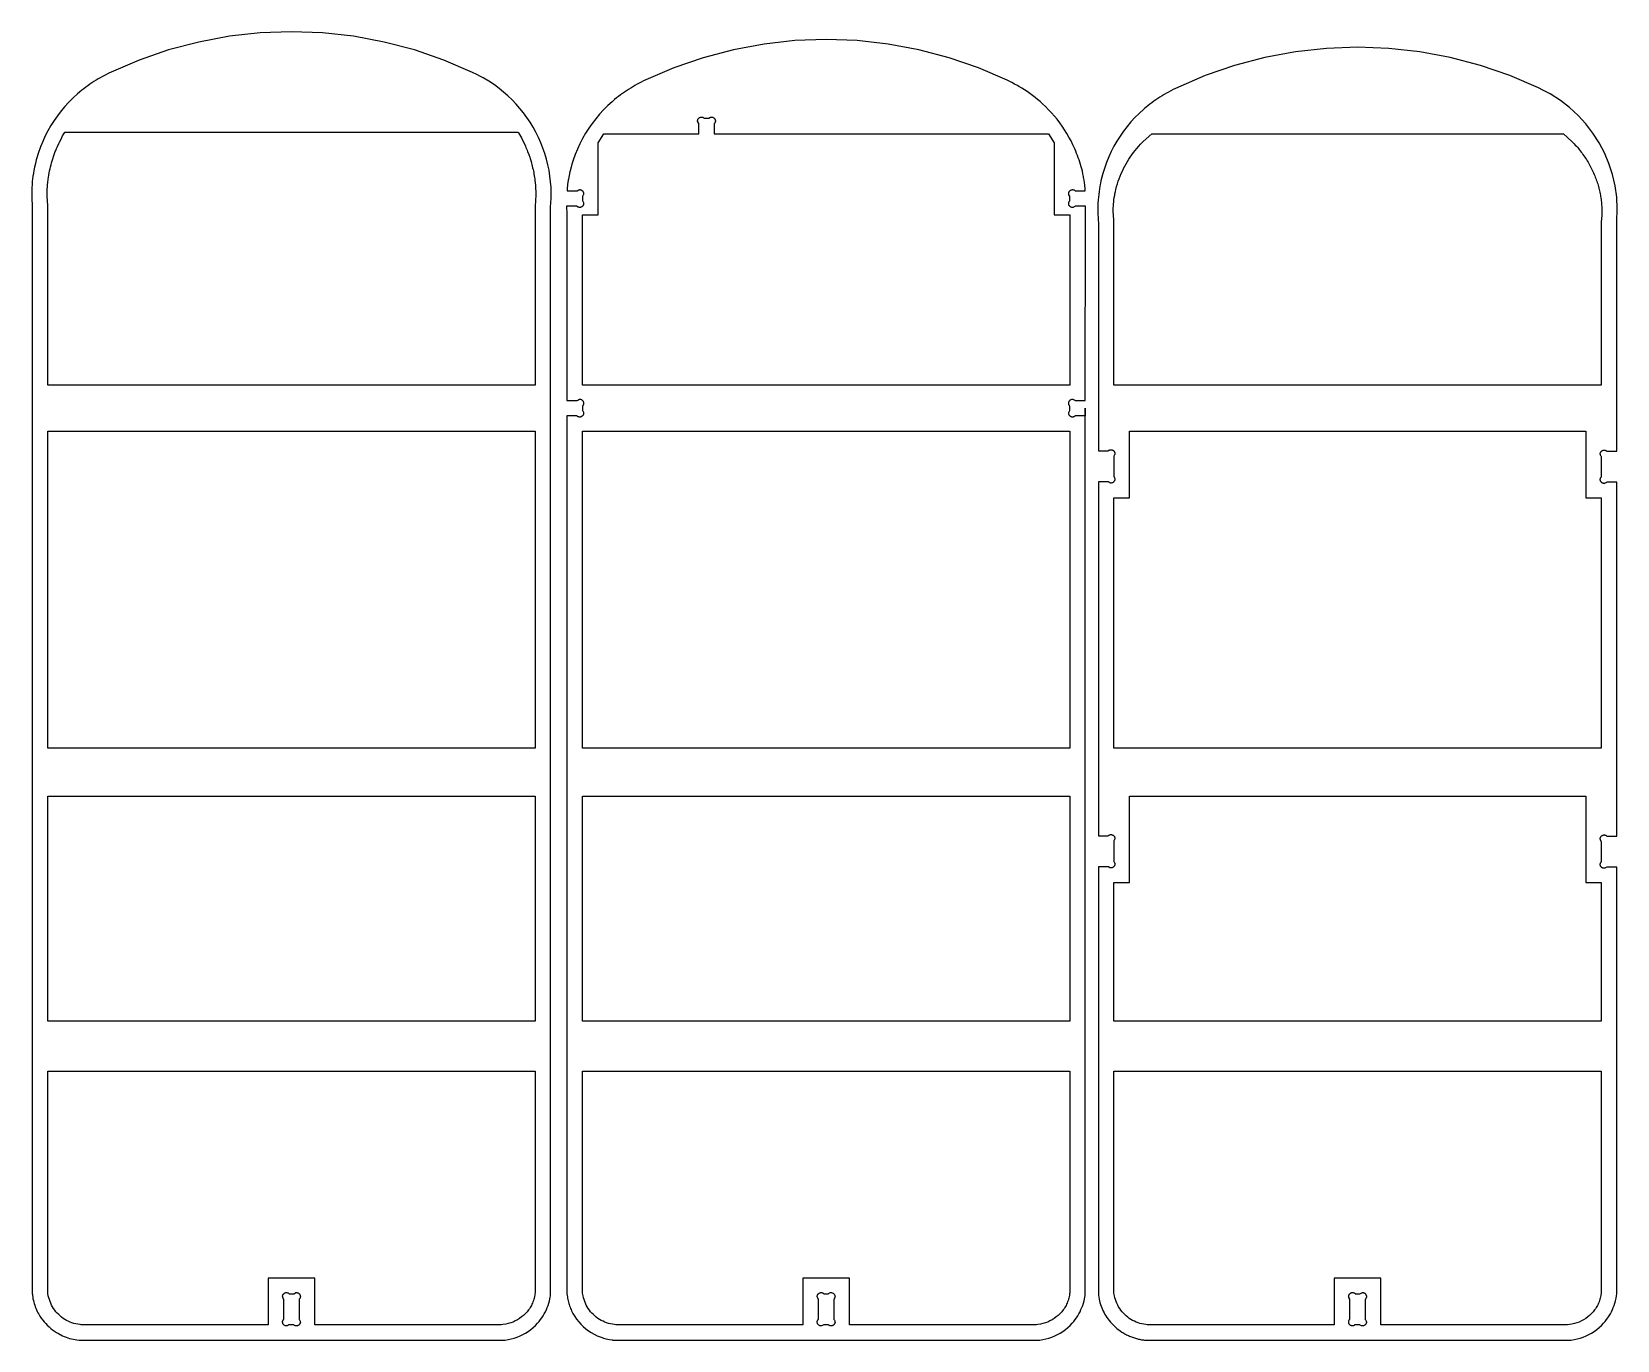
# Model space of a CAD drawing. Extents: x 33 to 204, y -108 to 31.
# Drawn here: x 152.9 to 203.9, y -108 to -65.9 of the extents above; entities that cross this region are included whole.
import ezdxf

# ---------------------------------------------------------------- set-up
doc = ezdxf.new("R2010")
doc.units = 0
doc.layers.add('SECTIONCUTEDGES', color=18, linetype='CONTINUOUS')

msp = doc.modelspace()

# ---------------------------------------------------------------- linework, layer by layer
at = {"layer": 'SECTIONCUTEDGES'}
for points in [[(153.924, -107.816), (153.979, -107.84), (154.036, -107.862), (154.093, -107.882), (154.15, -107.9), (154.207, -107.915), (154.265, -107.929), (154.324, -107.94), (154.382, -107.949), (154.441, -107.956), (154.504, -107.961), (168.063, -107.961), (168.152, -107.953), (168.251, -107.939), (168.349, -107.918), (168.446, -107.892), (168.541, -107.859), (168.633, -107.822), (168.724, -107.778), (168.811, -107.73), (168.895, -107.676), (168.976, -107.617), (169.054, -107.553), (169.127, -107.485), (169.196, -107.412), (169.244, -107.356), (169.29, -107.297), (169.333, -107.237), (169.374, -107.174), (169.412, -107.11), (169.447, -107.044), (169.479, -106.977), (169.508, -106.908), (169.533, -106.838), (169.556, -106.767), (169.576, -106.696), (169.602, -106.573), (169.608, -106.534), (169.617, -106.457), (169.617, -71.518), (169.621, -71.406), (169.633, -71.24), (169.636, -71.147), (169.636, -71.092), (169.63, -70.906), (169.616, -70.721), (169.594, -70.537), (169.565, -70.354), (169.527, -70.172), (169.482, -69.993), (169.429, -69.815), (169.369, -69.64), (169.301, -69.467), (169.226, -69.298), (169.143, -69.132), (169.053, -68.969), (168.957, -68.811), (168.854, -68.657), (168.744, -68.507), (168.628, -68.363), (168.506, -68.223), (168.377, -68.089), (168.244, -67.961), (168.105, -67.838), (167.96, -67.722), (167.811, -67.611), (167.635, -67.493), (167.443, -67.378), (167.363, -67.335), (167.244, -67.274), (167.104, -67.206), (166.183, -66.811), (165.235, -66.485), (164.266, -66.229), (163.281, -66.046), (162.285, -65.935), (161.283, -65.898), (160.282, -65.935), (159.286, -66.046), (158.3, -66.229), (157.331, -66.485), (156.384, -66.811), (155.406, -67.233), (155.292, -67.291), (155.204, -67.339), (155.135, -67.378), (155.066, -67.418), (154.998, -67.459), (154.931, -67.501), (154.865, -67.545), (154.799, -67.589), (154.735, -67.635), (154.671, -67.682), (154.608, -67.73), (154.545, -67.779), (154.468, -67.842), (154.408, -67.893), (154.262, -68.025), (154.126, -68.16), (153.997, -68.3), (153.874, -68.446), (153.758, -68.597), (153.649, -68.754), (153.547, -68.915), (153.452, -69.08), (153.364, -69.25), (153.284, -69.423), (153.213, -69.6), (153.139, -69.809), (153.094, -69.955), (153.078, -70.015), (153.048, -70.135), (153.021, -70.257), (153, -70.362), (152.985, -70.45), (152.972, -70.539), (152.96, -70.628), (152.95, -70.717), (152.943, -70.807), (152.935, -70.921), (152.933, -70.99), (152.931, -71.106), (152.933, -71.214), (152.938, -71.316), (152.947, -71.434), (152.95, -71.536), (152.95, -106.457), (152.952, -106.491), (152.956, -106.521), (152.963, -106.574), (152.972, -106.626), (152.983, -106.679), (152.996, -106.731), (153.01, -106.782), (153.026, -106.833), (153.044, -106.884), (153.064, -106.933), (153.085, -106.982), (153.108, -107.031), (153.132, -107.078), (153.158, -107.125), (153.197, -107.189), (153.239, -107.251), (153.284, -107.311), (153.331, -107.369), (153.381, -107.425), (153.433, -107.478), (153.487, -107.53), (153.544, -107.579), (153.602, -107.625), (153.663, -107.669), (153.725, -107.71), (153.79, -107.748), (153.843, -107.777), (153.87, -107.791)], [(186.81, -77.999), (186.81, -77.999), (186.81, -78.248), (186.487, -78.248), (186.485, -78.25), (186.481, -78.254), (186.473, -78.261), (186.462, -78.268), (186.456, -78.271), (186.444, -78.277), (186.431, -78.281), (186.425, -78.283), (186.412, -78.284), (186.398, -78.285), (186.391, -78.285), (186.378, -78.283), (186.364, -78.28), (186.351, -78.275), (186.339, -78.269), (186.333, -78.265), (186.32, -78.256), (186.313, -78.25), (186.307, -78.243), (186.301, -78.236), (186.296, -78.229), (186.291, -78.221), (186.286, -78.213), (186.283, -78.204), (186.28, -78.196), (186.277, -78.187), (186.276, -78.178), (186.275, -78.169), (186.274, -78.16), (186.276, -78.147), (186.277, -78.143), (186.281, -78.131), (186.286, -78.119), (186.309, -78.079), (186.311, -78.072), (186.311, -77.925), (186.309, -77.922), (186.306, -77.92), (186.298, -77.91), (186.294, -77.905), (186.288, -77.894), (186.285, -77.889), (186.28, -77.874), (186.277, -77.862), (186.275, -77.844), (186.276, -77.826), (186.277, -77.813), (186.28, -77.802), (186.284, -77.791), (186.289, -77.78), (186.295, -77.77), (186.302, -77.76), (186.31, -77.751), (186.318, -77.743), (186.328, -77.736), (186.337, -77.729), (186.348, -77.724), (186.359, -77.719), (186.376, -77.715), (186.382, -77.714), (186.393, -77.713), (186.405, -77.714), (186.416, -77.716), (186.427, -77.72), (186.47, -77.742), (186.487, -77.749), (186.81, -77.749), (186.811, -71.728), (186.814, -71.659), (186.821, -71.51), (186.485, -71.511), (186.473, -71.516), (186.427, -71.54), (186.416, -71.544), (186.405, -71.546), (186.399, -71.546), (186.388, -71.547), (186.376, -71.545), (186.359, -71.541), (186.348, -71.536), (186.338, -71.531), (186.328, -71.524), (186.318, -71.517), (186.31, -71.509), (186.302, -71.5), (186.295, -71.49), (186.289, -71.48), (186.284, -71.469), (186.28, -71.458), (186.276, -71.44), (186.275, -71.422), (186.276, -71.41), (186.279, -71.392), (186.284, -71.374), (186.287, -71.368), (186.293, -71.357), (186.302, -71.345), (186.311, -71.336), (186.311, -71.334), (186.311, -71.185), (186.305, -71.174), (186.284, -71.137), (186.279, -71.125), (186.277, -71.117), (186.275, -71.104), (186.275, -71.096), (186.276, -71.082), (186.278, -71.073), (186.28, -71.064), (186.283, -71.056), (186.287, -71.047), (186.291, -71.039), (186.296, -71.031), (186.301, -71.024), (186.307, -71.017), (186.313, -71.01), (186.32, -71.004), (186.327, -70.998), (186.339, -70.991), (186.345, -70.988), (186.358, -70.982), (186.371, -70.978), (186.384, -70.976), (186.398, -70.975), (186.412, -70.975), (186.425, -70.977), (186.438, -70.981), (186.45, -70.985), (186.462, -70.992), (186.474, -70.999), (186.485, -71.01), (186.488, -71.012), (186.808, -71.012), (186.805, -70.964), (186.791, -70.822), (186.782, -70.752), (186.771, -70.671), (186.756, -70.584), (186.751, -70.556), (186.734, -70.47), (186.714, -70.385), (186.695, -70.311), (186.676, -70.238), (186.655, -70.166), (186.632, -70.093), (186.609, -70.021), (186.584, -69.95), (186.558, -69.879), (186.531, -69.808), (186.503, -69.738), (186.473, -69.668), (186.442, -69.599), (186.411, -69.53), (186.35, -69.407), (186.285, -69.286), (186.216, -69.166), (186.143, -69.05), (186.066, -68.935), (185.986, -68.823), (185.902, -68.714), (185.814, -68.608), (185.723, -68.504), (185.629, -68.404), (185.532, -68.307), (185.431, -68.212), (185.353, -68.143), (185.273, -68.076), (185.192, -68.01), (185.109, -67.947), (185.025, -67.885), (184.94, -67.825), (184.853, -67.767), (184.764, -67.71), (184.675, -67.656), (184.63, -67.63), (184.538, -67.579), (184.446, -67.53), (184.297, -67.456), (183.376, -67.061), (182.428, -66.735), (181.459, -66.479), (180.474, -66.295), (179.478, -66.185), (178.476, -66.148), (177.474, -66.185), (176.478, -66.295), (175.493, -66.479), (174.524, -66.735), (173.576, -67.061), (172.605, -67.48), (172.532, -67.516), (172.466, -67.551), (172.396, -67.588), (172.327, -67.627), (172.259, -67.667), (172.191, -67.708), (172.124, -67.751), (172.058, -67.794), (171.992, -67.839), (171.927, -67.885), (171.863, -67.931), (171.8, -67.979), (171.738, -68.028), (171.672, -68.082), (171.596, -68.147), (171.455, -68.275), (171.319, -68.409), (171.19, -68.55), (171.067, -68.696), (170.951, -68.847), (170.841, -69.003), (170.739, -69.164), (170.644, -69.33), (170.557, -69.499), (170.477, -69.673), (170.405, -69.849), (170.341, -70.029), (170.301, -70.154), (170.273, -70.254), (170.243, -70.37), (170.237, -70.399), (170.211, -70.516), (170.187, -70.638), (170.181, -70.675), (170.163, -70.808), (170.148, -70.95), (170.144, -71.012), (170.471, -71.009), (170.525, -70.982), (170.536, -70.978), (170.547, -70.976), (170.559, -70.975), (170.564, -70.975), (170.576, -70.977), (170.593, -70.981), (170.604, -70.986), (170.614, -70.991), (170.624, -70.998), (170.634, -71.005), (170.642, -71.013), (170.65, -71.022), (170.657, -71.032), (170.663, -71.042), (170.668, -71.053), (170.672, -71.064), (170.676, -71.082), (170.676, -71.088), (170.677, -71.106), (170.675, -71.125), (170.672, -71.136), (170.665, -71.154), (170.652, -71.175), (170.642, -71.185), (170.64, -71.188), (170.641, -71.336), (170.647, -71.348), (170.67, -71.389), (170.674, -71.401), (170.677, -71.414), (170.677, -71.426), (170.676, -71.44), (170.674, -71.449), (170.672, -71.458), (170.669, -71.466), (170.665, -71.475), (170.661, -71.483), (170.656, -71.491), (170.651, -71.498), (170.645, -71.505), (170.639, -71.512), (170.632, -71.518), (170.624, -71.524), (170.613, -71.531), (170.601, -71.537), (170.588, -71.542), (170.574, -71.545), (170.561, -71.547), (170.547, -71.547), (170.534, -71.546), (170.52, -71.543), (170.514, -71.541), (170.501, -71.537), (170.49, -71.53), (170.478, -71.523), (170.472, -71.518), (170.468, -71.513), (170.465, -71.511), (170.131, -71.51), (170.142, -71.763), (170.142, -71.786), (170.142, -77.749), (170.464, -77.749), (170.468, -77.748), (170.487, -77.74), (170.526, -77.72), (170.537, -77.716), (170.548, -77.714), (170.554, -77.713), (170.565, -77.713), (170.577, -77.715), (170.594, -77.719), (170.605, -77.724), (170.615, -77.729), (170.625, -77.736), (170.634, -77.743), (170.643, -77.751), (170.651, -77.76), (170.658, -77.77), (170.663, -77.78), (170.668, -77.791), (170.672, -77.802), (170.676, -77.82), (170.677, -77.832), (170.677, -77.85), (170.675, -77.862), (170.671, -77.88), (170.668, -77.886), (170.663, -77.897), (170.66, -77.903), (170.648, -77.919), (170.644, -77.922), (170.641, -77.925), (170.642, -78.074), (170.647, -78.086), (170.67, -78.127), (170.673, -78.135), (170.677, -78.147), (170.678, -78.156), (170.678, -78.164), (170.677, -78.178), (170.675, -78.187), (170.673, -78.196), (170.67, -78.204), (170.666, -78.213), (170.662, -78.221), (170.657, -78.229), (170.652, -78.236), (170.646, -78.243), (170.639, -78.25), (170.632, -78.256), (170.625, -78.261), (170.614, -78.269), (170.601, -78.275), (170.588, -78.28), (170.582, -78.281), (170.568, -78.284), (170.554, -78.285), (170.548, -78.285), (170.534, -78.284), (170.521, -78.281), (170.515, -78.279), (170.502, -78.274), (170.496, -78.271), (170.485, -78.265), (170.473, -78.256), (170.469, -78.251), (170.464, -78.248), (170.142, -78.248), (170.143, -106.468), (170.148, -106.517), (170.155, -106.569), (170.162, -106.611), (170.17, -106.652), (170.179, -106.693), (170.189, -106.734), (170.201, -106.775), (170.213, -106.816), (170.226, -106.856), (170.241, -106.895), (170.257, -106.935), (170.273, -106.974), (170.291, -107.012), (170.335, -107.098), (170.391, -107.192), (170.452, -107.28), (170.519, -107.364), (170.59, -107.444), (170.667, -107.519), (170.748, -107.589), (170.833, -107.654), (170.922, -107.713), (171.015, -107.767), (171.111, -107.814), (171.269, -107.876), (171.321, -107.893), (171.394, -107.914), (171.459, -107.929), (171.515, -107.94), (171.591, -107.951), (171.61, -107.953), (171.685, -107.96), (171.696, -107.961), (185.256, -107.961), (185.345, -107.953), (185.444, -107.939), (185.542, -107.918), (185.639, -107.892), (185.733, -107.859), (185.826, -107.822), (185.916, -107.778), (186.004, -107.73), (186.088, -107.676), (186.169, -107.617), (186.246, -107.553), (186.32, -107.485), (186.389, -107.412), (186.437, -107.356), (186.483, -107.297), (186.526, -107.237), (186.567, -107.174), (186.605, -107.11), (186.639, -107.044), (186.671, -106.977), (186.7, -106.908), (186.726, -106.838), (186.749, -106.767), (186.769, -106.696), (186.794, -106.573), (186.802, -106.524), (186.809, -106.469), (186.81, -106.457)], [(188.29, -107.853), (188.322, -107.865), (188.355, -107.876), (188.387, -107.887), (188.419, -107.897), (188.452, -107.906), (188.484, -107.915), (188.517, -107.922), (188.55, -107.93), (188.583, -107.936), (188.617, -107.942), (188.65, -107.947), (188.684, -107.952), (188.717, -107.956), (188.774, -107.961), (202.343, -107.961), (202.432, -107.953), (202.531, -107.939), (202.629, -107.918), (202.726, -107.892), (202.821, -107.859), (202.913, -107.822), (203.004, -107.778), (203.091, -107.73), (203.175, -107.676), (203.256, -107.617), (203.334, -107.553), (203.407, -107.485), (203.476, -107.412), (203.524, -107.356), (203.57, -107.297), (203.613, -107.237), (203.654, -107.174), (203.692, -107.11), (203.727, -107.044), (203.759, -106.977), (203.787, -106.908), (203.813, -106.838), (203.836, -106.767), (203.856, -106.696), (203.876, -106.603), (203.888, -106.534), (203.896, -106.472), (203.897, -106.457), (203.897, -92.752), (203.58, -92.753), (203.576, -92.754), (203.531, -92.779), (203.521, -92.784), (203.511, -92.787), (203.497, -92.789), (203.481, -92.789), (203.474, -92.788), (203.462, -92.785), (203.449, -92.782), (203.437, -92.776), (203.426, -92.77), (203.411, -92.759), (203.404, -92.752), (203.394, -92.741), (203.387, -92.731), (203.381, -92.721), (203.376, -92.709), (203.372, -92.698), (203.37, -92.686), (203.368, -92.674), (203.368, -92.662), (203.369, -92.649), (203.371, -92.637), (203.377, -92.617), (203.384, -92.601), (203.393, -92.588), (203.401, -92.58), (203.404, -92.576), (203.404, -91.931), (203.402, -91.925), (203.375, -91.876), (203.372, -91.868), (203.369, -91.856), (203.368, -91.847), (203.367, -91.839), (203.369, -91.825), (203.37, -91.816), (203.373, -91.807), (203.376, -91.799), (203.379, -91.79), (203.384, -91.782), (203.388, -91.774), (203.394, -91.767), (203.4, -91.76), (203.406, -91.753), (203.413, -91.747), (203.426, -91.738), (203.438, -91.731), (203.451, -91.726), (203.464, -91.722), (203.471, -91.72), (203.484, -91.718), (203.498, -91.718), (203.505, -91.718), (203.518, -91.72), (203.531, -91.724), (203.543, -91.729), (203.555, -91.735), (203.561, -91.738), (203.574, -91.749), (203.578, -91.753), (203.581, -91.755), (203.897, -91.755), (203.897, -80.381), (203.58, -80.382), (203.574, -80.384), (203.531, -80.408), (203.514, -80.415), (203.501, -80.418), (203.481, -80.418), (203.468, -80.416), (203.462, -80.414), (203.449, -80.411), (203.443, -80.408), (203.431, -80.403), (203.421, -80.396), (203.411, -80.388), (203.404, -80.381), (203.394, -80.37), (203.387, -80.36), (203.381, -80.35), (203.376, -80.338), (203.372, -80.327), (203.37, -80.315), (203.368, -80.303), (203.368, -80.291), (203.369, -80.278), (203.371, -80.266), (203.373, -80.256), (203.38, -80.239), (203.387, -80.226), (203.394, -80.216), (203.403, -80.208), (203.404, -80.207), (203.404, -79.559), (203.402, -79.553), (203.379, -79.513), (203.373, -79.501), (203.371, -79.493), (203.368, -79.481), (203.368, -79.476), (203.368, -79.463), (203.369, -79.454), (203.37, -79.445), (203.373, -79.436), (203.376, -79.428), (203.379, -79.419), (203.384, -79.411), (203.388, -79.403), (203.394, -79.396), (203.404, -79.384), (203.413, -79.376), (203.42, -79.371), (203.432, -79.363), (203.444, -79.357), (203.451, -79.355), (203.464, -79.351), (203.477, -79.348), (203.491, -79.347), (203.505, -79.348), (203.518, -79.349), (203.524, -79.351), (203.537, -79.355), (203.549, -79.361), (203.561, -79.367), (203.572, -79.375), (203.576, -79.381), (203.579, -79.383), (203.58, -79.384), (203.897, -79.384), (203.897, -72.017), (203.898, -71.982), (203.904, -71.858), (203.913, -71.733), (203.916, -71.645), (203.916, -71.591), (203.896, -71.22), (203.845, -70.853), (203.762, -70.491), (203.649, -70.138), (203.506, -69.796), (203.333, -69.468), (203.134, -69.156), (202.908, -68.862), (202.657, -68.588), (202.384, -68.337), (202.091, -68.11), (201.758, -67.897), (201.694, -67.861), (201.526, -67.774), (201.384, -67.705), (200.463, -67.31), (199.515, -66.984), (198.546, -66.728), (197.561, -66.545), (196.565, -66.434), (195.563, -66.397), (194.562, -66.434), (193.566, -66.545), (192.58, -66.728), (191.611, -66.984), (190.664, -67.31), (189.705, -67.723), (189.639, -67.756), (189.563, -67.795), (189.484, -67.838), (189.415, -67.876), (189.346, -67.917), (189.278, -67.958), (189.211, -68), (189.145, -68.044), (189.079, -68.088), (189.015, -68.134), (188.951, -68.181), (188.888, -68.229), (188.825, -68.278), (188.715, -68.368), (188.696, -68.384), (188.542, -68.524), (188.406, -68.659), (188.277, -68.799), (188.154, -68.945), (188.038, -69.096), (187.929, -69.253), (187.826, -69.414), (187.732, -69.579), (187.644, -69.749), (187.564, -69.922), (187.493, -70.099), (187.414, -70.322), (187.374, -70.454), (187.342, -70.574), (187.314, -70.695), (187.288, -70.817), (187.28, -70.861), (187.265, -70.949), (187.252, -71.038), (187.24, -71.127), (187.23, -71.216), (187.223, -71.306), (187.215, -71.42), (187.213, -71.466), (187.211, -71.581), (187.211, -71.645), (187.213, -71.73), (187.216, -71.78), (187.221, -71.848), (187.228, -71.967), (187.23, -72.035), (187.23, -79.372), (187.546, -79.372), (187.55, -79.369), (187.553, -79.365), (187.56, -79.36), (187.571, -79.352), (187.583, -79.346), (187.589, -79.344), (187.602, -79.34), (187.615, -79.337), (187.628, -79.336), (187.635, -79.336), (187.649, -79.337), (187.663, -79.339), (187.676, -79.343), (187.682, -79.346), (187.694, -79.352), (187.706, -79.359), (187.713, -79.365), (187.722, -79.372), (187.733, -79.384), (187.738, -79.392), (187.743, -79.4), (187.747, -79.408), (187.751, -79.416), (187.754, -79.425), (187.756, -79.434), (187.758, -79.443), (187.759, -79.452), (187.759, -79.465), (187.758, -79.474), (187.754, -79.486), (187.749, -79.498), (187.724, -79.542), (187.722, -79.549), (187.722, -80.193), (187.724, -80.197), (187.73, -80.202), (187.733, -80.206), (187.739, -80.214), (187.745, -80.225), (187.749, -80.235), (187.756, -80.255), (187.758, -80.267), (187.758, -80.279), (187.758, -80.291), (187.757, -80.303), (187.754, -80.315), (187.75, -80.327), (187.745, -80.338), (187.739, -80.349), (187.732, -80.359), (187.722, -80.37), (187.715, -80.377), (187.7, -80.388), (187.689, -80.394), (187.683, -80.397), (187.671, -80.401), (187.658, -80.404), (187.646, -80.406), (187.633, -80.407), (187.626, -80.406), (187.609, -80.402), (187.596, -80.397), (187.563, -80.378), (187.551, -80.372), (187.547, -80.371), (187.23, -80.37), (187.23, -91.743), (187.546, -91.743), (187.547, -91.743), (187.555, -91.735), (187.565, -91.727), (187.577, -91.72), (187.589, -91.715), (187.602, -91.71), (187.615, -91.708), (187.628, -91.707), (187.635, -91.707), (187.649, -91.708), (187.663, -91.71), (187.676, -91.714), (187.688, -91.72), (187.7, -91.726), (187.713, -91.736), (187.722, -91.743), (187.733, -91.755), (187.738, -91.763), (187.743, -91.771), (187.747, -91.779), (187.751, -91.787), (187.754, -91.796), (187.756, -91.805), (187.758, -91.814), (187.759, -91.827), (187.758, -91.84), (187.757, -91.849), (187.753, -91.861), (187.749, -91.869), (187.728, -91.905), (187.724, -91.915), (187.722, -91.92), (187.722, -92.565), (187.724, -92.568), (187.728, -92.571), (187.734, -92.578), (187.74, -92.586), (187.752, -92.612), (187.756, -92.626), (187.758, -92.638), (187.758, -92.65), (187.758, -92.662), (187.757, -92.674), (187.754, -92.686), (187.75, -92.698), (187.745, -92.709), (187.739, -92.72), (187.732, -92.73), (187.722, -92.741), (187.715, -92.747), (187.7, -92.759), (187.689, -92.765), (187.677, -92.77), (187.665, -92.774), (187.652, -92.776), (187.639, -92.778), (187.622, -92.777), (187.605, -92.772), (187.602, -92.771), (187.553, -92.744), (187.546, -92.741), (187.23, -92.741), (187.231, -106.475), (187.235, -106.509), (187.244, -106.579), (187.254, -106.637), (187.267, -106.694), (187.281, -106.751), (187.298, -106.808), (187.316, -106.863), (187.337, -106.918), (187.36, -106.973), (187.385, -107.026), (187.412, -107.078), (187.44, -107.13), (187.471, -107.18), (187.505, -107.231), (187.54, -107.281), (187.578, -107.329), (187.617, -107.376), (187.658, -107.422), (187.7, -107.466), (187.744, -107.509), (187.789, -107.55), (187.836, -107.589), (187.884, -107.627), (187.934, -107.662), (187.984, -107.697), (188.013, -107.715), (188.043, -107.733), (188.073, -107.75), (188.103, -107.766), (188.133, -107.782), (188.164, -107.798), (188.195, -107.812), (188.226, -107.826), (188.258, -107.84)], [(170.641, -77.256), (170.641, -71.789), (171.14, -71.789), (171.14, -69.466), (171.325, -69.177), (174.379, -69.177), (174.379, -68.854), (174.378, -68.85), (174.35, -68.8), (174.347, -68.792), (174.344, -68.78), (174.342, -68.767), (174.342, -68.758), (174.344, -68.749), (174.345, -68.74), (174.348, -68.731), (174.351, -68.722), (174.354, -68.714), (174.358, -68.706), (174.363, -68.698), (174.369, -68.691), (174.375, -68.684), (174.381, -68.677), (174.388, -68.671), (174.401, -68.661), (174.413, -68.655), (174.419, -68.652), (174.432, -68.647), (174.445, -68.644), (174.459, -68.642), (174.473, -68.642), (174.486, -68.643), (174.499, -68.646), (174.512, -68.65), (174.524, -68.655), (174.536, -68.662), (174.549, -68.673), (174.551, -68.676), (174.556, -68.678), (174.703, -68.678), (174.709, -68.676), (174.756, -68.649), (174.768, -68.645), (174.781, -68.642), (174.79, -68.642), (174.798, -68.642), (174.807, -68.643), (174.816, -68.645), (174.825, -68.647), (174.834, -68.65), (174.842, -68.654), (174.851, -68.658), (174.858, -68.663), (174.866, -68.668), (174.873, -68.674), (174.88, -68.68), (174.886, -68.687), (174.895, -68.7), (174.902, -68.712), (174.907, -68.725), (174.911, -68.738), (174.914, -68.752), (174.914, -68.758), (174.915, -68.772), (174.913, -68.785), (174.911, -68.799), (174.907, -68.811), (174.904, -68.818), (174.898, -68.829), (174.891, -68.841), (174.885, -68.847), (174.881, -68.85), (174.878, -68.855), (174.878, -69.177), (185.627, -69.177), (185.812, -69.466), (185.812, -71.789), (186.311, -71.789), (186.311, -77.256)], [(153.448, -77.256), (153.448, -71.523), (153.447, -71.472), (153.439, -71.356), (153.434, -71.289), (153.431, -71.239), (153.428, -71.139), (153.428, -71.067), (153.43, -70.995), (153.432, -70.959), (153.436, -70.887), (153.441, -70.815), (153.448, -70.743), (153.46, -70.64), (153.469, -70.573), (153.48, -70.506), (153.492, -70.439), (153.505, -70.372), (153.519, -70.306), (153.534, -70.24), (153.551, -70.174), (153.568, -70.109), (153.587, -70.044), (153.607, -69.979), (153.64, -69.881), (153.664, -69.814), (153.689, -69.748), (153.702, -69.715), (153.729, -69.65), (153.757, -69.585), (153.799, -69.496), (153.823, -69.446), (153.873, -69.347), (153.926, -69.25), (153.982, -69.15), (153.99, -69.138), (153.999, -69.128), (154.004, -69.124), (154.007, -69.123), (168.56, -69.124), (168.565, -69.126), (168.574, -69.135), (168.583, -69.148), (168.675, -69.314), (168.725, -69.409), (168.772, -69.505), (168.804, -69.573), (168.823, -69.617), (168.861, -69.706), (168.878, -69.751), (168.912, -69.841), (168.944, -69.932), (168.959, -69.977), (168.987, -70.07), (169.001, -70.12), (169.014, -70.17), (169.027, -70.221), (169.039, -70.272), (169.051, -70.323), (169.062, -70.374), (169.072, -70.425), (169.081, -70.477), (169.09, -70.528), (169.098, -70.58), (169.105, -70.632), (169.112, -70.684), (169.12, -70.759), (169.127, -70.835), (169.132, -70.911), (169.134, -70.949), (169.137, -71.025), (169.138, -71.101), (169.138, -71.189), (169.133, -71.288), (169.125, -71.387), (169.121, -71.453), (169.119, -71.536), (169.119, -77.256)], [(187.728, -77.256), (187.728, -72.035), (187.725, -71.943), (187.722, -71.897), (187.717, -71.851), (187.711, -71.774), (187.708, -71.697), (187.71, -71.581), (187.715, -71.476), (187.718, -71.433), (187.724, -71.374), (187.732, -71.299), (187.742, -71.225), (187.754, -71.15), (187.761, -71.113), (187.776, -71.039), (187.793, -70.965), (187.815, -70.878), (187.84, -70.792), (187.868, -70.707), (187.898, -70.622), (187.93, -70.539), (187.965, -70.456), (188.001, -70.377), (188.039, -70.299), (188.079, -70.223), (188.12, -70.147), (188.164, -70.072), (188.21, -69.998), (188.257, -69.926), (188.307, -69.855), (188.358, -69.785), (188.411, -69.716), (188.465, -69.649), (188.527, -69.576), (188.581, -69.517), (188.627, -69.468), (188.666, -69.429), (188.944, -69.177), (202.183, -69.177), (202.458, -69.427), (202.533, -69.504), (202.566, -69.54), (202.599, -69.576), (202.631, -69.613), (202.663, -69.651), (202.694, -69.689), (202.724, -69.727), (202.754, -69.766), (202.784, -69.805), (202.813, -69.845), (202.841, -69.885), (202.869, -69.926), (202.896, -69.967), (202.922, -70.008), (202.948, -70.05), (202.974, -70.091), (202.998, -70.134), (203.022, -70.176), (203.046, -70.219), (203.068, -70.263), (203.091, -70.306), (203.112, -70.35), (203.133, -70.395), (203.153, -70.439), (203.173, -70.484), (203.191, -70.527), (203.208, -70.57), (203.225, -70.614), (203.241, -70.657), (203.256, -70.701), (203.271, -70.745), (203.285, -70.79), (203.298, -70.834), (203.311, -70.879), (203.323, -70.924), (203.334, -70.969), (203.344, -71.014), (203.354, -71.06), (203.363, -71.105), (203.372, -71.151), (203.379, -71.196), (203.387, -71.242), (203.393, -71.288), (203.398, -71.334), (203.403, -71.38), (203.408, -71.426), (203.411, -71.473), (203.414, -71.519), (203.417, -71.591), (203.418, -71.681), (203.414, -71.796), (203.399, -72.023), (203.399, -77.256)], [(153.448, -88.931), (153.448, -78.741), (169.119, -78.741), (169.119, -88.931)], [(170.641, -88.931), (170.641, -78.741), (186.311, -78.741), (186.311, -88.931)], [(187.728, -88.931), (187.728, -80.88), (188.227, -80.88), (188.227, -78.741), (202.9, -78.741), (202.9, -80.88), (203.399, -80.88), (203.399, -88.931)], [(153.448, -97.703), (153.448, -90.471), (169.118, -90.471), (169.118, -97.703)], [(170.641, -97.703), (170.641, -90.471), (186.311, -90.471), (186.311, -97.703)], [(187.728, -97.703), (187.728, -93.251), (188.227, -93.251), (188.227, -90.471), (202.9, -90.471), (202.9, -93.251), (203.398, -93.251), (203.398, -97.703)], [(154.108, -107.352), (154.052, -107.324), (153.997, -107.292), (153.944, -107.257), (153.893, -107.22), (153.844, -107.179), (153.798, -107.136), (153.753, -107.091), (153.711, -107.043), (153.672, -106.993), (153.635, -106.94), (153.602, -106.886), (153.571, -106.83), (153.544, -106.773), (153.519, -106.714), (153.498, -106.654), (153.48, -106.592), (153.465, -106.53), (153.453, -106.462), (153.448, -106.418), (153.448, -99.314), (169.118, -99.314), (169.117, -106.435), (169.111, -106.481), (169.109, -106.498), (169.097, -106.563), (169.087, -106.604), (169.076, -106.644), (169.063, -106.685), (169.049, -106.724), (169.033, -106.763), (169.016, -106.802), (168.997, -106.839), (168.977, -106.876), (168.955, -106.912), (168.932, -106.948), (168.908, -106.982), (168.858, -107.045), (168.804, -107.105), (168.746, -107.16), (168.685, -107.212), (168.62, -107.259), (168.552, -107.302), (168.481, -107.341), (168.408, -107.374), (168.333, -107.402), (168.256, -107.426), (168.177, -107.444), (168.083, -107.458), (168.041, -107.462), (162.032, -107.462), (162.032, -105.966), (160.535, -105.966), (160.535, -107.462), (154.523, -107.462), (154.488, -107.458), (154.409, -107.448), (154.347, -107.435), (154.286, -107.419), (154.226, -107.4), (154.166, -107.378)], [(171.245, -107.324), (171.19, -107.292), (171.137, -107.257), (171.086, -107.22), (171.037, -107.179), (170.991, -107.136), (170.946, -107.091), (170.904, -107.043), (170.865, -106.993), (170.828, -106.94), (170.795, -106.886), (170.764, -106.83), (170.736, -106.773), (170.712, -106.714), (170.691, -106.654), (170.673, -106.592), (170.658, -106.53), (170.644, -106.445), (170.641, -106.418), (170.641, -99.314), (186.311, -99.314), (186.31, -106.434), (186.306, -106.465), (186.3, -106.509), (186.29, -106.563), (186.28, -106.604), (186.269, -106.644), (186.256, -106.685), (186.242, -106.724), (186.226, -106.763), (186.208, -106.802), (186.19, -106.839), (186.169, -106.876), (186.148, -106.912), (186.125, -106.948), (186.1, -106.982), (186.051, -107.045), (185.997, -107.105), (185.939, -107.16), (185.877, -107.212), (185.812, -107.26), (185.744, -107.302), (185.674, -107.341), (185.6, -107.374), (185.525, -107.402), (185.448, -107.426), (185.37, -107.444), (185.283, -107.457), (185.238, -107.462), (185.225, -107.462), (179.224, -107.462), (179.224, -105.966), (177.728, -105.966), (177.728, -107.462), (171.715, -107.462), (171.668, -107.457), (171.602, -107.448), (171.54, -107.435), (171.479, -107.419), (171.418, -107.4), (171.359, -107.378), (171.301, -107.352)], [(188.799, -107.461), (188.752, -107.457), (188.689, -107.448), (188.627, -107.435), (188.566, -107.419), (188.505, -107.4), (188.446, -107.378), (188.388, -107.352), (188.332, -107.324), (188.277, -107.292), (188.224, -107.257), (188.173, -107.22), (188.124, -107.179), (188.078, -107.136), (188.033, -107.091), (187.991, -107.043), (187.952, -106.993), (187.915, -106.94), (187.882, -106.886), (187.851, -106.83), (187.823, -106.773), (187.799, -106.714), (187.778, -106.654), (187.76, -106.592), (187.745, -106.53), (187.732, -106.451), (187.73, -106.437), (187.728, -106.418), (187.728, -99.314), (203.398, -99.314), (203.398, -106.423), (203.385, -106.521), (203.377, -106.563), (203.367, -106.604), (203.356, -106.644), (203.343, -106.685), (203.329, -106.724), (203.313, -106.763), (203.296, -106.802), (203.277, -106.839), (203.257, -106.876), (203.235, -106.912), (203.212, -106.948), (203.188, -106.982), (203.138, -107.045), (203.084, -107.105), (203.026, -107.16), (202.964, -107.212), (202.9, -107.259), (202.832, -107.302), (202.761, -107.341), (202.688, -107.374), (202.613, -107.402), (202.536, -107.426), (202.457, -107.444), (202.378, -107.456), (202.319, -107.462), (196.311, -107.462), (196.311, -105.966), (194.815, -105.966), (194.815, -107.462)], [(161.068, -107.486), (161.053, -107.478), (161.04, -107.467), (161.028, -107.455), (161.019, -107.444), (161.011, -107.431), (161.005, -107.418), (161.001, -107.404), (160.998, -107.389), (160.997, -107.374), (160.998, -107.36), (161, -107.346), (161.002, -107.339), (161.007, -107.325), (161.013, -107.313), (161.021, -107.301), (161.026, -107.294), (161.033, -107.288), (161.034, -107.287), (161.033, -106.639), (161.032, -106.635), (161.004, -106.58), (161.001, -106.569), (160.998, -106.558), (160.998, -106.546), (160.998, -106.535), (160.999, -106.529), (161.004, -106.512), (161.008, -106.501), (161.014, -106.491), (161.02, -106.481), (161.027, -106.471), (161.036, -106.463), (161.045, -106.455), (161.054, -106.448), (161.064, -106.442), (161.075, -106.437), (161.086, -106.433), (161.104, -106.429), (161.122, -106.428), (161.135, -106.429), (161.153, -106.432), (161.179, -106.441), (161.2, -106.455), (161.205, -106.46), (161.207, -106.462), (161.21, -106.465), (161.356, -106.465), (161.362, -106.463), (161.411, -106.435), (161.415, -106.434), (161.427, -106.43), (161.44, -106.428), (161.449, -106.428), (161.462, -106.429), (161.471, -106.431), (161.48, -106.433), (161.489, -106.436), (161.497, -106.44), (161.505, -106.444), (161.513, -106.449), (161.521, -106.454), (161.528, -106.46), (161.534, -106.466), (161.54, -106.473), (161.55, -106.486), (161.556, -106.498), (161.562, -106.511), (161.566, -106.524), (161.568, -106.538), (161.569, -106.544), (161.569, -106.558), (161.568, -106.571), (161.566, -106.585), (161.564, -106.591), (161.559, -106.604), (161.553, -106.615), (161.545, -106.627), (161.54, -106.633), (161.533, -106.64), (161.533, -106.641), (161.534, -107.289), (161.54, -107.304), (161.562, -107.347), (161.564, -107.352), (161.567, -107.363), (161.569, -107.375), (161.569, -107.386), (161.567, -107.398), (161.563, -107.415), (161.558, -107.426), (161.553, -107.436), (161.546, -107.446), (161.539, -107.455), (161.531, -107.464), (161.522, -107.472), (161.512, -107.479), (161.502, -107.485), (161.491, -107.49), (161.48, -107.493), (161.463, -107.497), (161.456, -107.498), (161.438, -107.499), (161.42, -107.496), (161.402, -107.492), (161.379, -107.481), (161.363, -107.469), (161.359, -107.464), (161.356, -107.462), (161.21, -107.462), (161.207, -107.463), (161.196, -107.469), (161.163, -107.487), (161.149, -107.494), (161.133, -107.498), (161.117, -107.499), (161.1, -107.497), (161.084, -107.493)], [(178.293, -107.497), (178.275, -107.492), (178.259, -107.485), (178.243, -107.476), (178.229, -107.464), (178.217, -107.451), (178.211, -107.444), (178.202, -107.428), (178.196, -107.411), (178.191, -107.394), (178.19, -107.376), (178.19, -107.36), (178.192, -107.347), (178.196, -107.334), (178.198, -107.328), (178.204, -107.316), (178.211, -107.305), (178.224, -107.29), (178.227, -107.286), (178.227, -106.641), (178.225, -106.636), (178.214, -106.612), (178.199, -106.585), (178.195, -106.575), (178.192, -106.564), (178.19, -106.552), (178.19, -106.541), (178.192, -106.529), (178.196, -106.512), (178.201, -106.501), (178.206, -106.491), (178.213, -106.481), (178.22, -106.471), (178.228, -106.463), (178.237, -106.455), (178.247, -106.448), (178.257, -106.442), (178.268, -106.437), (178.279, -106.433), (178.297, -106.429), (178.315, -106.428), (178.333, -106.429), (178.351, -106.433), (178.369, -106.44), (178.385, -106.449), (178.396, -106.458), (178.399, -106.462), (178.402, -106.464), (178.551, -106.464), (178.553, -106.462), (178.557, -106.457), (178.578, -106.443), (178.582, -106.441), (178.613, -106.43), (178.643, -106.428), (178.673, -106.434), (178.701, -106.446), (178.725, -106.465), (178.744, -106.489), (178.756, -106.517), (178.762, -106.547), (178.759, -106.577), (178.75, -106.607), (178.73, -106.636), (178.727, -106.638), (178.725, -106.641), (178.726, -107.286), (178.727, -107.292), (178.74, -107.318), (178.753, -107.341), (178.757, -107.352), (178.76, -107.363), (178.761, -107.375), (178.762, -107.386), (178.76, -107.398), (178.756, -107.415), (178.751, -107.426), (178.746, -107.436), (178.739, -107.446), (178.732, -107.455), (178.724, -107.464), (178.715, -107.472), (178.705, -107.479), (178.695, -107.485), (178.684, -107.49), (178.673, -107.493), (178.655, -107.497), (178.637, -107.499), (178.625, -107.498), (178.606, -107.495), (178.583, -107.487), (178.578, -107.484), (178.56, -107.472), (178.555, -107.467), (178.552, -107.464), (178.549, -107.462), (178.402, -107.463), (178.377, -107.473), (178.343, -107.491), (178.329, -107.496), (178.313, -107.498), (178.308, -107.498)], [(195.341, -107.483), (195.33, -107.476), (195.32, -107.469), (195.312, -107.46), (195.304, -107.451), (195.297, -107.441), (195.291, -107.43), (195.286, -107.419), (195.282, -107.408), (195.279, -107.396), (195.278, -107.384), (195.277, -107.371), (195.278, -107.359), (195.284, -107.333), (195.286, -107.327), (195.297, -107.305), (195.313, -107.288), (195.314, -107.286), (195.313, -106.639), (195.312, -106.635), (195.285, -106.586), (195.28, -106.574), (195.278, -106.561), (195.277, -106.549), (195.278, -106.535), (195.28, -106.526), (195.282, -106.517), (195.285, -106.508), (195.289, -106.5), (195.293, -106.492), (195.298, -106.484), (195.303, -106.477), (195.309, -106.47), (195.316, -106.463), (195.322, -106.457), (195.335, -106.447), (195.347, -106.441), (195.36, -106.435), (195.367, -106.433), (195.38, -106.43), (195.387, -106.429), (195.4, -106.428), (195.414, -106.428), (195.427, -106.43), (195.44, -106.434), (195.453, -106.438), (195.465, -106.444), (195.476, -106.452), (195.484, -106.459), (195.487, -106.463), (195.49, -106.465), (195.64, -106.463), (195.658, -106.455), (195.697, -106.435), (195.708, -106.431), (195.719, -106.429), (195.731, -106.428), (195.742, -106.429), (195.754, -106.431), (195.765, -106.434), (195.776, -106.439), (195.787, -106.444), (195.796, -106.451), (195.806, -106.458), (195.814, -106.466), (195.822, -106.475), (195.829, -106.485), (195.835, -106.495), (195.84, -106.506), (195.844, -106.517), (195.848, -106.535), (195.849, -106.553), (195.848, -106.571), (195.844, -106.589), (195.839, -106.604), (195.826, -106.625), (195.818, -106.635), (195.815, -106.637), (195.813, -106.641), (195.813, -107.288), (195.827, -107.318), (195.84, -107.341), (195.844, -107.352), (195.846, -107.358), (195.848, -107.369), (195.849, -107.38), (195.848, -107.392), (195.847, -107.398), (195.843, -107.415), (195.838, -107.426), (195.833, -107.436), (195.826, -107.446), (195.819, -107.455), (195.811, -107.464), (195.802, -107.472), (195.792, -107.479), (195.782, -107.485), (195.771, -107.49), (195.76, -107.493), (195.742, -107.497), (195.724, -107.499), (195.712, -107.498), (195.694, -107.495), (195.668, -107.486), (195.647, -107.472), (195.639, -107.464), (195.636, -107.462), (195.49, -107.462), (195.483, -107.465), (195.434, -107.492), (195.427, -107.495), (195.41, -107.498), (195.397, -107.499), (195.39, -107.498), (195.377, -107.497), (195.365, -107.493), (195.353, -107.489)]]:
    msp.add_lwpolyline(points, close=True, dxfattribs=at)

doc.saveas('drawing.dxf')
